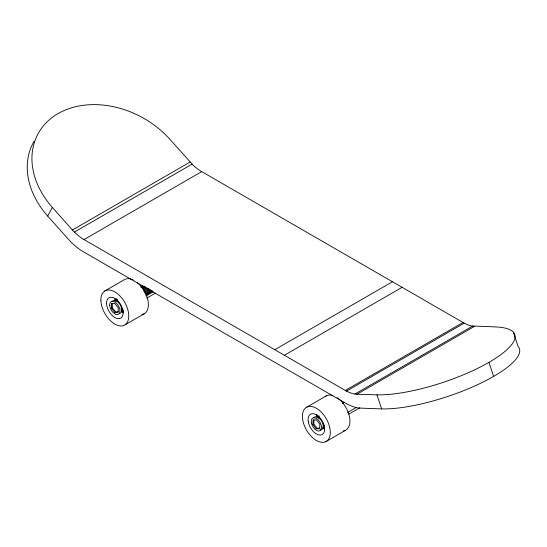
<?xml version="1.0" encoding="UTF-8"?>
<svg xmlns="http://www.w3.org/2000/svg" width="547" height="547" viewBox="0 0 547 547"><rect width="100%" height="100%" fill="white"/><g stroke="black" fill="none" stroke-linecap="round" stroke-linejoin="round"><path stroke-width="0.82" d="M312.877 424.438L313.062 420.021L316.542 419.946L319.845 424.301L319.667 428.718L316.18 428.786L312.877 424.438L313.752 423.932L313.93 419.515M513.318 332.179L517.995 346.244A83.212 22.748 -18.4 0 1 476.567 385.15A83.212 22.748 -18.4 0 1 381.628 408.889L358.784 408.055A54.803 31.637 60 0 1 345.417 403.084L82.385 251.189A54.803 31.637 60 0 1 70.536 241.637L47.692 216.086L52.368 207.429A83.212 64.02 28.4 0 1 58.071 113.591A83.212 64.02 28.4 0 1 170.049 139.485L193.002 165.057A39.391 22.742 60 0 0 200.496 170.917L464.184 323.161A39.391 22.742 60 0 0 471.678 325.944L494.632 326.88A83.212 22.748 -18.4 0 1 488.929 362.346L493.606 376.411M52.368 207.429L72.402 229.993L190.082 162.056M72.402 229.993L74.385 232.085L192.065 164.141M74.385 232.085L75.322 233.001A39.391 22.742 60 0 0 82.816 238.861L84.012 239.579L201.693 171.635M104.586 291.12L124.203 279.797A19.726 11.391 60 0 1 133.174 279.879M111.369 303.831L114.699 303.373L118.159 307.51L118.282 312.105L114.952 312.569L111.492 308.433L111.369 303.831L112.238 303.332L112.361 307.927L115.82 312.063L118.323 311.722M140.654 287.004L142.822 285.753M141.338 287.435L143.505 286.184M142.015 287.961L144.9 286.293M142.664 288.577L145.557 286.908M143.287 289.267L146.172 287.599M111.492 308.433L112.361 307.927M143.861 290.026L147.471 287.941M143.663 291.257L148.716 288.337M144.846 291.688L149.181 289.185M144.511 292.98L150.295 289.643M145.55 293.445L151.328 290.108M145.782 294.32L152.285 290.566M114.952 312.569L115.82 312.063M145.926 295.182L152.435 291.421M146.035 295.968L153.324 291.763M146.815 298.142L155.621 293.055M125.065 324.815L144.675 313.493M274.765 349.711L392.445 281.767M284.399 355.27L402.079 287.332M306.894 407.077L326.504 395.754M84.012 239.579L345.307 390.442L462.988 322.498M345.307 390.442L346.504 391.105L464.184 323.161M346.504 391.105A39.391 22.742 60 0 0 353.998 393.888L354.935 394.059L472.615 326.115M354.935 394.059L356.917 394.264L474.598 326.32M342.292 403.454L344.46 402.202M316.18 428.786L317.055 428.287L319.838 428.233M347.53 412.506L356.364 407.406M348.842 414.134L359.844 407.775M325.834 441.661A19.726 11.391 60 0 0 320.494 411.371A19.726 11.391 60 0 0 302.758 420.075A19.726 11.391 60 0 0 325.834 441.661L345.444 430.339M356.917 394.264L376.951 394.825A83.212 22.748 -18.4 0 0 488.929 362.346M313.752 423.932L317.055 428.287M376.951 394.825L381.628 408.889M47.692 216.086A83.212 64.02 28.4 0 1 34.051 141.256M324.583 427.036A10.482 6.051 60 0 1 323.318 425.99M318.566 418.038A10.482 6.051 60 0 1 318.286 416.8M324.638 426.564A9.86 5.696 60 0 1 323.448 425.58M319.086 418.489A9.86 5.696 60 0 1 318.716 416.937M324.323 428.957A11.713 6.762 60 0 1 322.709 427.768M316.569 417.04A11.713 6.762 60 0 1 316.371 414.435M324.357 427.973A10.482 6.051 60 0 1 323.072 427.043M317.417 417.306A10.482 6.051 60 0 1 317.239 414.982M324.692 426.099A9.244 5.34 60 0 1 323.578 425.176M319.489 418.53A9.244 5.34 60 0 1 318.983 415.679M324.747 425.634A8.629 4.985 60 0 1 323.708 424.773M313.773 417.648A7.282 4.205 60 0 1 321.909 421.552A7.282 4.205 60 0 1 320.474 430.01M337.123 397.655A19.726 11.391 60 0 1 349.547 417.149A19.726 11.391 60 0 1 343.263 430.981M325.246 396.561A19.726 11.391 60 0 1 332.891 395.556M112.032 301.534A7.282 4.205 60 0 1 120.094 304.665A7.282 4.205 60 0 1 119.28 313.581M123.622 311.024A10.482 6.051 60 0 1 120.962 308.754M116.901 301.137A10.482 6.051 60 0 1 116.573 298.744M123.396 311.906A10.482 6.051 60 0 1 121.468 310.587M115.868 300.823A10.482 6.051 60 0 1 115.704 299.25M137.523 282.717A19.726 11.391 60 0 1 148.189 301.862A19.726 11.391 60 0 1 141.878 314.566M123.431 312.932A11.713 6.762 60 0 1 121.277 311.455M115.198 301.459A11.713 6.762 60 0 1 114.829 298.785M123.643 310.539A9.86 5.696 60 0 1 121.277 308.549M117.318 301.226A9.86 5.696 60 0 1 117.058 299.701M122.535 309.212A9.244 5.34 60 0 1 121.448 308.187M117.735 301.315A9.244 5.34 60 0 1 117.496 299.893M311.332 422.735A7.282 4.205 60 0 0 319.831 430.769A7.282 4.205 60 0 0 317.923 419.604A7.282 4.205 60 0 0 311.332 422.735M308.282 421.819A11.713 6.762 60 0 0 321.985 434.633A11.713 6.762 60 0 0 318.812 416.65A11.713 6.762 60 0 0 308.282 421.819M109.68 305.185A7.282 4.205 60 0 0 117.537 314.593A7.282 4.205 60 0 0 117.256 304.132A7.282 4.205 60 0 0 109.68 305.185M100.887 300.549A19.726 11.391 60 0 0 122.261 325.889A19.726 11.391 60 0 0 121.325 297.472A19.726 11.391 60 0 0 100.887 300.549M106.549 303.564A11.713 6.762 60 0 0 119.239 318.607A11.713 6.762 60 0 0 118.685 301.739A11.713 6.762 60 0 0 106.549 303.564"/></g></svg>
